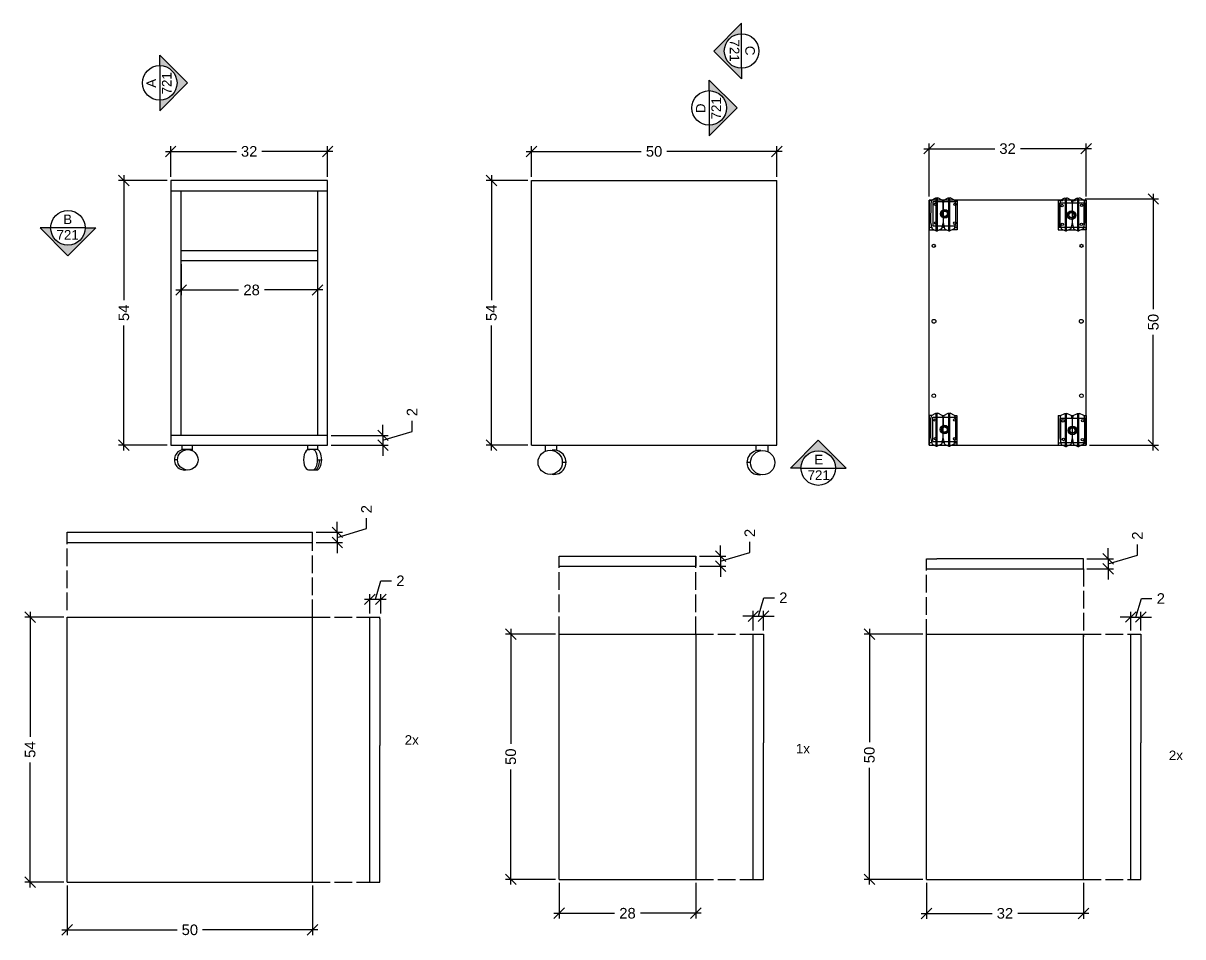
# Model space of a CAD drawing. Header units: millimetres. Extents: x -1084 to -736, y -72 to 829.
# Drawn here: x -972.4 to -736, y -72.3 to 114 of the extents above; entities that cross this region are included whole.
import ezdxf
from ezdxf.enums import TextEntityAlignment as Align

# ---------------------------------------------------------------- set-up
doc = ezdxf.new("R2010")
doc.units = ezdxf.units.MM
doc.linetypes.add('ACAD_ISO02W100', pattern=[15, 12, -3])
for name, color, linetype in [('Chiodi', 1, 'Continuous'), ('LINE', 3, 'ACAD_ISO02W100'), ('Oltedal', 191, 'Continuous'), ('particolari', 6, 'Continuous'), ('quote', 4, 'Continuous')]:
    doc.layers.add(name, color=color, linetype=linetype)
doc.styles.add('ARIAL', font='Arial.ttf')
doc.styles.get("Standard").update_dxf_attribs({"font": 'Arial.ttf'})
doc.dimstyles.new('TICK_36', dxfattribs={"dimtxt": 3.6, "dimasz": 3.6, "dimexe": 1.8, "dimexo": 1.2, "dimgap": 1.8, "dimtad": 0, "dimdec": 0, "dimzin": 0, "dimdsep": 46, "dimtxsty": 'ARIAL', "dimblk": 'OBLIQUE', "dimblk1": 'OBLIQUE', "dimblk2": 'OBLIQUE', "dimcen": 1.8, "dimdle": 1.8, "dimclrd": 256, "dimclre": 4, "dimclrt": 256, "dimadec": 0, "dimazin": 0, "dimtfac": 1, "dimtdec": 0, "dimtmove": 1, "dimatfit": 3, "dimldrblk": 'OBLIQUE', "dimfxl": 1, "dimtfillclr": 256, "dimtolj": 1, "dimtzin": 0, "dimarcsym": 1})

# ---------------------------------------------------------------- blocks, each defined once
blk = doc.blocks.new('_Oblique')
at = {"color": 0, "linetype": 'ByBlock', "lineweight": -2}
blk.add_line((-0.5, -0.5), (0.5, 0.5), dxfattribs=at)
blk = doc.blocks.new('*D158')
at = {"layer": 'Defpoints', "color": 0, "ltscale": 0.2, "transparency": 16777216}
for p in [(-942.37, 81.91), (-951.91, 27.91), (-942.37, 27.91)]:
    blk.add_point(p, dxfattribs=at)
at = {"layer": 'quote', "lineweight": -2, "ltscale": 0.2, "transparency": 16777216}
for p, q in [((-951.91, 82.99), (-951.91, 57.52)), ((-951.91, 26.83), (-951.91, 52.3))]:
    blk.add_line(p, q, dxfattribs=at)
at = {"layer": 'quote', "color": 4, "lineweight": -2, "ltscale": 0.2, "transparency": 16777216}
for p, q in [((-943.09, 81.91), (-952.99, 81.91)), ((-943.09, 27.91), (-952.99, 27.91))]:
    blk.add_line(p, q, dxfattribs=at)
at = {"layer": 'quote', "lineweight": -2, "ltscale": 0.2, "transparency": 16777216, "xscale": 2.16, "yscale": 2.16, "zscale": 2.16}
for p, rotation in [((-951.91, 81.91), 90), ((-951.91, 27.91), 270)]:
    blk.add_blockref('_Oblique', p, dxfattribs=dict(at, rotation=rotation))
at = {"layer": 'quote', "ltscale": 0.2, "transparency": 16777216, "insert": (-951.91, 54.91), "char_height": 2.16, "attachment_point": 5, "rotation": 90, "style": 'ARIAL'}
blk.add_mtext('\\A1;54', dxfattribs=at)
blk = doc.blocks.new('*D159')
at = {"layer": 'Defpoints', "color": 0, "ltscale": 0.2, "transparency": 16777216}
for p in [(-910.37, 87.82), (-942.37, 81.91), (-910.37, 81.91)]:
    blk.add_point(p, dxfattribs=at)
at = {"layer": 'quote', "lineweight": -2, "ltscale": 0.2, "transparency": 16777216}
for p, q in [((-943.45, 87.82), (-928.96, 87.82)), ((-909.29, 87.82), (-923.77, 87.82))]:
    blk.add_line(p, q, dxfattribs=at)
at = {"layer": 'quote', "color": 4, "lineweight": -2, "ltscale": 0.2, "transparency": 16777216}
for p, q in [((-942.37, 82.63), (-942.37, 88.9)), ((-910.37, 82.63), (-910.37, 88.9))]:
    blk.add_line(p, q, dxfattribs=at)
at = {"layer": 'quote', "lineweight": -2, "ltscale": 0.2, "transparency": 16777216, "xscale": 2.16, "yscale": 2.16, "zscale": 2.16, "rotation": 180}
blk.add_blockref('_Oblique', (-942.37, 87.82), dxfattribs=at)
at = {"layer": 'quote', "lineweight": -2, "ltscale": 0.2, "transparency": 16777216, "xscale": 2.16, "yscale": 2.16, "zscale": 2.16}
blk.add_blockref('_Oblique', (-910.37, 87.82), dxfattribs=at)
at = {"layer": 'quote', "ltscale": 0.2, "transparency": 16777216, "insert": (-926.37, 87.82), "char_height": 2.16, "attachment_point": 5, "style": 'ARIAL'}
blk.add_mtext('\\A1;32', dxfattribs=at)
blk = doc.blocks.new('*D160')
at = {"layer": 'Defpoints', "color": 0, "ltscale": 0.2, "transparency": 16777216}
for p in [(-940.25, 65.56), (-912.43, 65.56), (-912.43, 59.57)]:
    blk.add_point(p, dxfattribs=at)
at = {"layer": 'quote', "color": 4, "lineweight": -2, "ltscale": 0.2, "transparency": 16777216}
for p, q in [((-940.25, 64.84), (-940.25, 58.49)), ((-912.43, 64.84), (-912.43, 58.49))]:
    blk.add_line(p, q, dxfattribs=at)
at = {"layer": 'quote', "lineweight": -2, "ltscale": 0.2, "transparency": 16777216}
for p, q in [((-941.33, 59.57), (-928.53, 59.57)), ((-911.35, 59.57), (-923.21, 59.57))]:
    blk.add_line(p, q, dxfattribs=at)
at = {"layer": 'quote', "lineweight": -2, "ltscale": 0.2, "transparency": 16777216, "xscale": 2.16, "yscale": 2.16, "zscale": 2.16, "rotation": 180}
blk.add_blockref('_Oblique', (-940.25, 59.57), dxfattribs=at)
at = {"layer": 'quote', "lineweight": -2, "ltscale": 0.2, "transparency": 16777216, "xscale": 2.16, "yscale": 2.16, "zscale": 2.16}
blk.add_blockref('_Oblique', (-912.43, 59.57), dxfattribs=at)
at = {"layer": 'quote', "ltscale": 0.2, "transparency": 16777216, "insert": (-925.87, 59.57), "char_height": 2.16, "attachment_point": 5, "style": 'ARIAL'}
blk.add_mtext('\\A1;28', dxfattribs=at)
blk = doc.blocks.new('*D161')
at = {"layer": 'Defpoints', "color": 0, "ltscale": 0.2, "transparency": 16777216}
for p in [(-818.82, 87.82), (-868.82, 81.91), (-818.82, 81.91)]:
    blk.add_point(p, dxfattribs=at)
at = {"layer": 'quote', "lineweight": -2, "ltscale": 0.2, "transparency": 16777216}
for p, q in [((-869.9, 87.82), (-846.43, 87.82)), ((-817.74, 87.82), (-841.2, 87.82))]:
    blk.add_line(p, q, dxfattribs=at)
at = {"layer": 'quote', "color": 4, "lineweight": -2, "ltscale": 0.2, "transparency": 16777216}
for p, q in [((-868.82, 82.63), (-868.82, 88.9)), ((-818.82, 82.63), (-818.82, 88.9))]:
    blk.add_line(p, q, dxfattribs=at)
at = {"layer": 'quote', "lineweight": -2, "ltscale": 0.2, "transparency": 16777216, "xscale": 2.16, "yscale": 2.16, "zscale": 2.16, "rotation": 180}
blk.add_blockref('_Oblique', (-868.82, 87.82), dxfattribs=at)
at = {"layer": 'quote', "lineweight": -2, "ltscale": 0.2, "transparency": 16777216, "xscale": 2.16, "yscale": 2.16, "zscale": 2.16}
blk.add_blockref('_Oblique', (-818.82, 87.82), dxfattribs=at)
at = {"layer": 'quote', "ltscale": 0.2, "transparency": 16777216, "insert": (-843.82, 87.82), "char_height": 2.16, "attachment_point": 5, "style": 'ARIAL'}
blk.add_mtext('\\A1;50', dxfattribs=at)
blk = doc.blocks.new('*D162')
at = {"layer": 'Defpoints', "color": 0, "ltscale": 0.2, "transparency": 16777216}
for p in [(-868.82, 81.91), (-876.97, 27.91), (-868.82, 27.91)]:
    blk.add_point(p, dxfattribs=at)
at = {"layer": 'quote', "lineweight": -2, "ltscale": 0.2, "transparency": 16777216}
for p, q in [((-876.97, 82.99), (-876.97, 57.52)), ((-876.97, 26.83), (-876.97, 52.3))]:
    blk.add_line(p, q, dxfattribs=at)
at = {"layer": 'quote', "color": 4, "lineweight": -2, "ltscale": 0.2, "transparency": 16777216}
for p, q in [((-869.54, 81.91), (-878.05, 81.91)), ((-869.54, 27.91), (-878.05, 27.91))]:
    blk.add_line(p, q, dxfattribs=at)
at = {"layer": 'quote', "lineweight": -2, "ltscale": 0.2, "transparency": 16777216, "xscale": 2.16, "yscale": 2.16, "zscale": 2.16}
for p, rotation in [((-876.97, 81.91), 90), ((-876.97, 27.91), 270)]:
    blk.add_blockref('_Oblique', p, dxfattribs=dict(at, rotation=rotation))
at = {"layer": 'quote', "ltscale": 0.2, "transparency": 16777216, "insert": (-876.97, 54.91), "char_height": 2.16, "attachment_point": 5, "rotation": 90, "style": 'ARIAL'}
blk.add_mtext('\\A1;54', dxfattribs=at)
blk = doc.blocks.new('*D163')
at = {"layer": 'Defpoints', "color": 0, "ltscale": 0.2, "transparency": 16777216}
for p in [(-910.37, 29.93), (-910.37, 27.91), (-899.09, 27.91)]:
    blk.add_point(p, dxfattribs=at)
at = {"layer": 'quote', "lineweight": -2, "ltscale": 0.2, "transparency": 16777216}
for p, q in [((-899.09, 29.93), (-899.09, 32.09)), ((-893.15, 30.7), (-893.15, 32.86)), ((-899.09, 28.92), (-893.15, 30.7)), ((-899.09, 29.93), (-899.09, 27.91)), ((-899.09, 29.93), (-899.09, 27.91)), ((-899.09, 27.91), (-899.09, 25.75))]:
    blk.add_line(p, q, dxfattribs=at)
at = {"layer": 'quote', "color": 4, "lineweight": -2, "ltscale": 0.2, "transparency": 16777216}
for p, q in [((-909.65, 29.93), (-898.01, 29.93)), ((-909.65, 27.91), (-898.01, 27.91))]:
    blk.add_line(p, q, dxfattribs=at)
at = {"layer": 'quote', "lineweight": -2, "ltscale": 0.2, "transparency": 16777216, "xscale": 2.16, "yscale": 2.16, "zscale": 2.16}
for p, rotation in [((-899.09, 29.93), 270), ((-899.09, 27.91), 90)]:
    blk.add_blockref('_Oblique', p, dxfattribs=dict(at, rotation=rotation))
at = {"layer": 'quote', "ltscale": 0.2, "transparency": 16777216, "insert": (-893.15, 34.67), "char_height": 2.16, "attachment_point": 5, "rotation": 90, "style": 'ARIAL'}
blk.add_mtext('\\A1;2', dxfattribs=at)
blk = doc.blocks.new('*D164')
at = {"layer": 'Defpoints', "color": 0, "ltscale": 0.2, "transparency": 16777216}
for p in [(-835.31, 5.31), (-835.31, 3.25), (-830.25, 3.25)]:
    blk.add_point(p, dxfattribs=at)
at = {"layer": 'quote', "lineweight": -2, "ltscale": 0.2, "transparency": 16777216}
for p, q in [((-830.25, 5.31), (-830.25, 7.47)), ((-824.31, 6.06), (-824.31, 8.22)), ((-830.25, 4.28), (-824.31, 6.06)), ((-830.25, 5.31), (-830.25, 3.25)), ((-830.25, 5.31), (-830.25, 3.25)), ((-830.25, 3.25), (-830.25, 1.09))]:
    blk.add_line(p, q, dxfattribs=at)
at = {"layer": 'quote', "color": 4, "lineweight": -2, "ltscale": 0.2, "transparency": 16777216}
for p, q in [((-834.59, 5.31), (-829.17, 5.31)), ((-834.59, 3.25), (-829.17, 3.25))]:
    blk.add_line(p, q, dxfattribs=at)
at = {"layer": 'quote', "lineweight": -2, "ltscale": 0.2, "transparency": 16777216, "xscale": 2.16, "yscale": 2.16, "zscale": 2.16}
for p, rotation in [((-830.25, 5.31), 270), ((-830.25, 3.25), 90)]:
    blk.add_blockref('_Oblique', p, dxfattribs=dict(at, rotation=rotation))
at = {"layer": 'quote', "ltscale": 0.2, "transparency": 16777216, "insert": (-824.31, 10.03), "char_height": 2.16, "attachment_point": 5, "rotation": 90, "style": 'ARIAL'}
blk.add_mtext('\\A1;2', dxfattribs=at)
blk = doc.blocks.new('*D165')
at = {"layer": 'Defpoints', "color": 0, "ltscale": 0.2, "transparency": 16777216}
for p in [(-756.29, 4.76), (-756.29, 2.73), (-751.23, 2.73)]:
    blk.add_point(p, dxfattribs=at)
at = {"layer": 'quote', "lineweight": -2, "ltscale": 0.2, "transparency": 16777216}
for p, q in [((-745.29, 5.53), (-745.29, 7.69)), ((-751.23, 4.76), (-751.23, 6.92)), ((-751.23, 3.75), (-745.29, 5.53)), ((-751.23, 4.76), (-751.23, 2.73)), ((-751.23, 4.76), (-751.23, 2.73)), ((-751.23, 2.73), (-751.23, 0.57))]:
    blk.add_line(p, q, dxfattribs=at)
at = {"layer": 'quote', "color": 4, "lineweight": -2, "ltscale": 0.2, "transparency": 16777216}
for p, q in [((-755.57, 4.76), (-750.15, 4.76)), ((-755.57, 2.73), (-750.15, 2.73))]:
    blk.add_line(p, q, dxfattribs=at)
at = {"layer": 'quote', "lineweight": -2, "ltscale": 0.2, "transparency": 16777216, "xscale": 2.16, "yscale": 2.16, "zscale": 2.16}
for p, rotation in [((-751.23, 4.76), 270), ((-751.23, 2.73), 90)]:
    blk.add_blockref('_Oblique', p, dxfattribs=dict(at, rotation=rotation))
at = {"layer": 'quote', "ltscale": 0.2, "transparency": 16777216, "insert": (-745.29, 9.49), "char_height": 2.16, "attachment_point": 5, "rotation": 90, "style": 'ARIAL'}
blk.add_mtext('\\A1;2', dxfattribs=at)
blk = doc.blocks.new('*D150')
at = {"layer": 'Defpoints', "color": 0, "ltscale": 0.2, "transparency": 16777216}
for p in [(-873.04, -10.59), (-863.17, -10.59), (-863.17, -60.59)]:
    blk.add_point(p, dxfattribs=at)
at = {"layer": 'quote', "color": 4, "lineweight": -2, "ltscale": 0.2, "transparency": 16777216}
for p, q in [((-863.89, -10.59), (-874.12, -10.59)), ((-863.89, -60.59), (-874.12, -60.59))]:
    blk.add_line(p, q, dxfattribs=at)
at = {"layer": 'quote', "lineweight": -2, "ltscale": 0.2, "transparency": 16777216}
for p, q in [((-873.04, -9.51), (-873.04, -32.98)), ((-873.04, -61.67), (-873.04, -38.2))]:
    blk.add_line(p, q, dxfattribs=at)
at = {"layer": 'quote', "lineweight": -2, "ltscale": 0.2, "transparency": 16777216, "xscale": 2.16, "yscale": 2.16, "zscale": 2.16}
for p, rotation in [((-873.04, -10.59), 90), ((-873.04, -60.59), 270)]:
    blk.add_blockref('_Oblique', p, dxfattribs=dict(at, rotation=rotation))
at = {"layer": 'quote', "ltscale": 0.2, "transparency": 16777216, "insert": (-873.04, -35.59), "char_height": 2.16, "attachment_point": 5, "rotation": 90, "style": 'ARIAL'}
blk.add_mtext('\\A1;50', dxfattribs=at)
blk = doc.blocks.new('*D151')
at = {"layer": 'Defpoints', "color": 0, "ltscale": 0.2, "transparency": 16777216}
for p in [(-863.17, -60.59), (-835.31, -60.59), (-863.17, -67.51)]:
    blk.add_point(p, dxfattribs=at)
at = {"layer": 'quote', "color": 4, "lineweight": -2, "ltscale": 0.2, "transparency": 16777216}
for p, q in [((-863.17, -61.31), (-863.17, -68.59)), ((-835.31, -61.31), (-835.31, -68.59))]:
    blk.add_line(p, q, dxfattribs=at)
at = {"layer": 'quote', "lineweight": -2, "ltscale": 0.2, "transparency": 16777216}
for p, q in [((-864.25, -67.51), (-851.89, -67.51)), ((-834.23, -67.51), (-846.58, -67.51))]:
    blk.add_line(p, q, dxfattribs=at)
at = {"layer": 'quote', "lineweight": -2, "ltscale": 0.2, "transparency": 16777216, "xscale": 2.16, "yscale": 2.16, "zscale": 2.16, "rotation": 180}
blk.add_blockref('_Oblique', (-863.17, -67.51), dxfattribs=at)
at = {"layer": 'quote', "lineweight": -2, "ltscale": 0.2, "transparency": 16777216, "xscale": 2.16, "yscale": 2.16, "zscale": 2.16}
blk.add_blockref('_Oblique', (-835.31, -67.51), dxfattribs=at)
at = {"layer": 'quote', "ltscale": 0.2, "transparency": 16777216, "insert": (-849.24, -67.51), "char_height": 2.16, "attachment_point": 5, "style": 'ARIAL'}
blk.add_mtext('\\A1;28', dxfattribs=at)
blk = doc.blocks.new('*D152')
at = {"layer": 'Defpoints', "color": 0, "ltscale": 0.2, "transparency": 16777216}
for p in [(-788.29, -60.59), (-756.29, -60.59), (-788.29, -67.53)]:
    blk.add_point(p, dxfattribs=at)
at = {"layer": 'quote', "color": 4, "lineweight": -2, "ltscale": 0.2, "transparency": 16777216}
for p, q in [((-788.29, -61.31), (-788.29, -68.61)), ((-756.29, -61.31), (-756.29, -68.61))]:
    blk.add_line(p, q, dxfattribs=at)
at = {"layer": 'quote', "lineweight": -2, "ltscale": 0.2, "transparency": 16777216}
for p, q in [((-789.37, -67.53), (-774.89, -67.53)), ((-755.21, -67.53), (-769.69, -67.53))]:
    blk.add_line(p, q, dxfattribs=at)
at = {"layer": 'quote', "lineweight": -2, "ltscale": 0.2, "transparency": 16777216, "xscale": 2.16, "yscale": 2.16, "zscale": 2.16, "rotation": 180}
blk.add_blockref('_Oblique', (-788.29, -67.53), dxfattribs=at)
at = {"layer": 'quote', "lineweight": -2, "ltscale": 0.2, "transparency": 16777216, "xscale": 2.16, "yscale": 2.16, "zscale": 2.16}
blk.add_blockref('_Oblique', (-756.29, -67.53), dxfattribs=at)
at = {"layer": 'quote', "ltscale": 0.2, "transparency": 16777216, "insert": (-772.29, -67.53), "char_height": 2.16, "attachment_point": 5, "style": 'ARIAL'}
blk.add_mtext('\\A1;32', dxfattribs=at)
blk = doc.blocks.new('*D156')
at = {"layer": 'Defpoints', "color": 0, "ltscale": 0.2, "transparency": 16777216}
for p in [(-899.5, -3.5), (-901.77, -7.14), (-899.5, -7.14)]:
    blk.add_point(p, dxfattribs=at)
at = {"layer": 'quote', "lineweight": -2, "ltscale": 0.2, "transparency": 16777216}
for p, q in [((-900.64, -3.5), (-899.5, 0.28)), ((-899.5, 0.28), (-897.34, 0.28)), ((-902.85, -3.5), (-898.42, -3.5))]:
    blk.add_line(p, q, dxfattribs=at)
at = {"layer": 'quote', "color": 4, "lineweight": -2, "ltscale": 0.2, "transparency": 16777216}
for p, q in [((-901.77, -6.42), (-901.77, -2.42)), ((-899.5, -6.42), (-899.5, -2.42))]:
    blk.add_line(p, q, dxfattribs=at)
at = {"layer": 'quote', "lineweight": -2, "ltscale": 0.2, "transparency": 16777216, "xscale": 2.16, "yscale": 2.16, "zscale": 2.16, "rotation": 180}
blk.add_blockref('_Oblique', (-901.77, -3.5), dxfattribs=at)
at = {"layer": 'quote', "lineweight": -2, "ltscale": 0.2, "transparency": 16777216, "xscale": 2.16, "yscale": 2.16, "zscale": 2.16}
blk.add_blockref('_Oblique', (-899.5, -3.5), dxfattribs=at)
at = {"layer": 'quote', "ltscale": 0.2, "transparency": 16777216, "insert": (-895.54, 0.28), "char_height": 2.16, "attachment_point": 5, "style": 'ARIAL'}
blk.add_mtext('\\A1;2', dxfattribs=at)
blk = doc.blocks.new('*D157')
at = {"layer": 'Defpoints', "color": 0, "ltscale": 0.2, "transparency": 16777216}
for p in [(-971.02, -7.14), (-963.46, -7.14), (-963.46, -61.14)]:
    blk.add_point(p, dxfattribs=at)
at = {"layer": 'quote', "lineweight": -2, "ltscale": 0.2, "transparency": 16777216}
for p, q in [((-971.02, -6.06), (-971.02, -31.53)), ((-971.02, -62.22), (-971.02, -36.76))]:
    blk.add_line(p, q, dxfattribs=at)
at = {"layer": 'quote', "color": 4, "lineweight": -2, "ltscale": 0.2, "transparency": 16777216}
for p, q in [((-964.18, -7.14), (-972.1, -7.14)), ((-964.18, -61.14), (-972.1, -61.14))]:
    blk.add_line(p, q, dxfattribs=at)
at = {"layer": 'quote', "lineweight": -2, "ltscale": 0.2, "transparency": 16777216, "xscale": 2.16, "yscale": 2.16, "zscale": 2.16}
for p, rotation in [((-971.02, -7.14), 90), ((-971.02, -61.14), 270)]:
    blk.add_blockref('_Oblique', p, dxfattribs=dict(at, rotation=rotation))
at = {"layer": 'quote', "ltscale": 0.2, "transparency": 16777216, "insert": (-971.02, -34.14), "char_height": 2.16, "attachment_point": 5, "rotation": 90, "style": 'ARIAL'}
blk.add_mtext('\\A1;54', dxfattribs=at)
blk = doc.blocks.new('*D153')
at = {"layer": 'Defpoints', "color": 0, "ltscale": 0.2, "transparency": 16777216}
for p in [(-963.46, -61.14), (-913.46, -61.14), (-913.46, -70.89)]:
    blk.add_point(p, dxfattribs=at)
at = {"layer": 'quote', "color": 4, "lineweight": -2, "ltscale": 0.2, "transparency": 16777216}
for p, q in [((-963.46, -61.86), (-963.46, -71.97)), ((-913.46, -61.86), (-913.46, -71.97))]:
    blk.add_line(p, q, dxfattribs=at)
at = {"layer": 'quote', "lineweight": -2, "ltscale": 0.2, "transparency": 16777216}
for p, q in [((-964.54, -70.89), (-941.07, -70.89)), ((-912.38, -70.89), (-935.85, -70.89))]:
    blk.add_line(p, q, dxfattribs=at)
at = {"layer": 'quote', "lineweight": -2, "ltscale": 0.2, "transparency": 16777216, "xscale": 2.16, "yscale": 2.16, "zscale": 2.16, "rotation": 180}
blk.add_blockref('_Oblique', (-963.46, -70.89), dxfattribs=at)
at = {"layer": 'quote', "lineweight": -2, "ltscale": 0.2, "transparency": 16777216, "xscale": 2.16, "yscale": 2.16, "zscale": 2.16}
blk.add_blockref('_Oblique', (-913.46, -70.89), dxfattribs=at)
at = {"layer": 'quote', "ltscale": 0.2, "transparency": 16777216, "insert": (-938.46, -70.89), "char_height": 2.16, "attachment_point": 5, "style": 'ARIAL'}
blk.add_mtext('\\A1;50', dxfattribs=at)
blk = doc.blocks.new('*D147')
at = {"layer": 'Defpoints', "color": 0, "ltscale": 0.2, "transparency": 16777216}
for p in [(-799.92, -10.59), (-788.29, -10.59), (-788.29, -60.59)]:
    blk.add_point(p, dxfattribs=at)
at = {"layer": 'quote', "color": 4, "lineweight": -2, "ltscale": 0.2, "transparency": 16777216}
for p, q in [((-789.01, -10.59), (-801, -10.59)), ((-789.01, -60.59), (-801, -60.59))]:
    blk.add_line(p, q, dxfattribs=at)
at = {"layer": 'quote', "lineweight": -2, "ltscale": 0.2, "transparency": 16777216}
for p, q in [((-799.92, -9.51), (-799.92, -32.63)), ((-799.92, -61.67), (-799.92, -37.85))]:
    blk.add_line(p, q, dxfattribs=at)
at = {"layer": 'quote', "lineweight": -2, "ltscale": 0.2, "transparency": 16777216, "xscale": 2.16, "yscale": 2.16, "zscale": 2.16}
for p, rotation in [((-799.92, -10.59), 90), ((-799.92, -60.59), 270)]:
    blk.add_blockref('_Oblique', p, dxfattribs=dict(at, rotation=rotation))
at = {"layer": 'quote', "ltscale": 0.2, "transparency": 16777216, "insert": (-799.92, -35.24), "char_height": 2.16, "attachment_point": 5, "rotation": 90, "style": 'ARIAL'}
blk.add_mtext('\\A1;50', dxfattribs=at)
blk = doc.blocks.new('*D154')
at = {"layer": 'Defpoints', "color": 0, "ltscale": 0.2, "transparency": 16777216}
for p in [(-756.67, 78.12), (-742.04, 78.12), (-755.75, 27.91)]:
    blk.add_point(p, dxfattribs=at)
at = {"layer": 'quote', "color": 4, "lineweight": -2, "ltscale": 0.2, "transparency": 16777216}
for p, q in [((-755.95, 78.12), (-740.96, 78.12)), ((-755.03, 27.91), (-740.96, 27.91))]:
    blk.add_line(p, q, dxfattribs=at)
at = {"layer": 'quote', "lineweight": -2, "ltscale": 0.2, "transparency": 16777216}
for p, q in [((-742.04, 79.2), (-742.04, 55.63)), ((-742.04, 26.83), (-742.04, 50.4))]:
    blk.add_line(p, q, dxfattribs=at)
at = {"layer": 'quote', "lineweight": -2, "ltscale": 0.2, "transparency": 16777216, "xscale": 2.16, "yscale": 2.16, "zscale": 2.16}
for p, rotation in [((-742.04, 78.12), 90), ((-742.04, 27.91), 270)]:
    blk.add_blockref('_Oblique', p, dxfattribs=dict(at, rotation=rotation))
at = {"layer": 'quote', "ltscale": 0.2, "transparency": 16777216, "insert": (-742.04, 53.02), "char_height": 2.16, "attachment_point": 5, "rotation": 90, "style": 'ARIAL'}
blk.add_mtext('\\A1;50', dxfattribs=at)
blk = doc.blocks.new('*D155')
at = {"layer": 'Defpoints', "color": 0, "ltscale": 0.2, "transparency": 16777216}
for p in [(-755.75, 88.38), (-787.75, 77.91), (-755.75, 77.91)]:
    blk.add_point(p, dxfattribs=at)
at = {"layer": 'quote', "lineweight": -2, "ltscale": 0.2, "transparency": 16777216}
for p, q in [((-788.83, 88.38), (-774.34, 88.38)), ((-754.67, 88.38), (-769.15, 88.38))]:
    blk.add_line(p, q, dxfattribs=at)
at = {"layer": 'quote', "color": 4, "lineweight": -2, "ltscale": 0.2, "transparency": 16777216}
for p, q in [((-787.75, 78.63), (-787.75, 89.46)), ((-755.75, 78.63), (-755.75, 89.46))]:
    blk.add_line(p, q, dxfattribs=at)
at = {"layer": 'quote', "lineweight": -2, "ltscale": 0.2, "transparency": 16777216, "xscale": 2.16, "yscale": 2.16, "zscale": 2.16, "rotation": 180}
blk.add_blockref('_Oblique', (-787.75, 88.38), dxfattribs=at)
at = {"layer": 'quote', "lineweight": -2, "ltscale": 0.2, "transparency": 16777216, "xscale": 2.16, "yscale": 2.16, "zscale": 2.16}
blk.add_blockref('_Oblique', (-755.75, 88.38), dxfattribs=at)
at = {"layer": 'quote', "ltscale": 0.2, "transparency": 16777216, "insert": (-771.75, 88.38), "char_height": 2.16, "attachment_point": 5, "style": 'ARIAL'}
blk.add_mtext('\\A1;32', dxfattribs=at)
blk = doc.blocks.new('*D148')
at = {"layer": 'Defpoints', "color": 0, "ltscale": 0.2, "transparency": 16777216}
for p in [(-821.53, -6.95), (-823.59, -10.59), (-821.53, -10.59)]:
    blk.add_point(p, dxfattribs=at)
at = {"layer": 'quote', "lineweight": -2, "ltscale": 0.2, "transparency": 16777216}
for p, q in [((-822.56, -6.95), (-821.43, -3.17)), ((-821.43, -3.17), (-819.27, -3.17)), ((-823.59, -6.95), (-825.75, -6.95)), ((-823.59, -6.95), (-821.53, -6.95)), ((-823.59, -6.95), (-821.53, -6.95)), ((-821.53, -6.95), (-819.37, -6.95))]:
    blk.add_line(p, q, dxfattribs=at)
at = {"layer": 'quote', "color": 4, "lineweight": -2, "ltscale": 0.2, "transparency": 16777216}
for p, q in [((-823.59, -9.87), (-823.59, -5.87)), ((-821.53, -9.87), (-821.53, -5.87))]:
    blk.add_line(p, q, dxfattribs=at)
at = {"layer": 'quote', "lineweight": -2, "ltscale": 0.2, "transparency": 16777216, "xscale": 2.16, "yscale": 2.16, "zscale": 2.16}
blk.add_blockref('_Oblique', (-823.59, -6.95), dxfattribs=at)
at = {"layer": 'quote', "lineweight": -2, "ltscale": 0.2, "transparency": 16777216, "xscale": 2.16, "yscale": 2.16, "zscale": 2.16, "rotation": 180}
blk.add_blockref('_Oblique', (-821.53, -6.95), dxfattribs=at)
at = {"layer": 'quote', "ltscale": 0.2, "transparency": 16777216, "insert": (-817.47, -3.17), "char_height": 2.16, "attachment_point": 5, "style": 'ARIAL'}
blk.add_mtext('\\A1;2', dxfattribs=at)
blk = doc.blocks.new('*D149')
at = {"layer": 'Defpoints', "color": 0, "ltscale": 0.2, "transparency": 16777216}
for p in [(-744.57, -7.11), (-746.63, -10.59), (-744.57, -10.59)]:
    blk.add_point(p, dxfattribs=at)
at = {"layer": 'quote', "lineweight": -2, "ltscale": 0.2, "transparency": 16777216}
for p, q in [((-745.6, -7.11), (-744.47, -3.33)), ((-744.47, -3.33), (-742.31, -3.33)), ((-746.63, -7.11), (-748.79, -7.11)), ((-746.63, -7.11), (-744.57, -7.11)), ((-746.63, -7.11), (-744.57, -7.11)), ((-744.57, -7.11), (-742.41, -7.11))]:
    blk.add_line(p, q, dxfattribs=at)
at = {"layer": 'quote', "color": 4, "lineweight": -2, "ltscale": 0.2, "transparency": 16777216}
for p, q in [((-746.63, -9.87), (-746.63, -6.03)), ((-744.57, -9.87), (-744.57, -6.03))]:
    blk.add_line(p, q, dxfattribs=at)
at = {"layer": 'quote', "lineweight": -2, "ltscale": 0.2, "transparency": 16777216, "xscale": 2.16, "yscale": 2.16, "zscale": 2.16}
blk.add_blockref('_Oblique', (-746.63, -7.11), dxfattribs=at)
at = {"layer": 'quote', "lineweight": -2, "ltscale": 0.2, "transparency": 16777216, "xscale": 2.16, "yscale": 2.16, "zscale": 2.16, "rotation": 180}
blk.add_blockref('_Oblique', (-744.57, -7.11), dxfattribs=at)
at = {"layer": 'quote', "ltscale": 0.2, "transparency": 16777216, "insert": (-740.51, -3.33), "char_height": 2.16, "attachment_point": 5, "style": 'ARIAL'}
blk.add_mtext('\\A1;2', dxfattribs=at)
blk = doc.blocks.new('*D146')
at = {"layer": 'Defpoints', "color": 0, "ltscale": 0.2, "transparency": 16777216}
for p in [(-913.46, 10.16), (-913.46, 8.1), (-908.4, 8.1)]:
    blk.add_point(p, dxfattribs=at)
at = {"layer": 'quote', "lineweight": -2, "ltscale": 0.2, "transparency": 16777216}
for p, q in [((-908.4, 10.16), (-908.4, 12.32)), ((-902.46, 10.91), (-902.46, 13.07)), ((-908.4, 9.13), (-902.46, 10.91)), ((-908.4, 10.16), (-908.4, 8.1)), ((-908.4, 10.16), (-908.4, 8.1)), ((-908.4, 8.1), (-908.4, 5.94))]:
    blk.add_line(p, q, dxfattribs=at)
at = {"layer": 'quote', "color": 4, "lineweight": -2, "ltscale": 0.2, "transparency": 16777216}
for p, q in [((-912.74, 10.16), (-907.32, 10.16)), ((-912.74, 8.1), (-907.32, 8.1))]:
    blk.add_line(p, q, dxfattribs=at)
at = {"layer": 'quote', "lineweight": -2, "ltscale": 0.2, "transparency": 16777216, "xscale": 2.16, "yscale": 2.16, "zscale": 2.16}
for p, rotation in [((-908.4, 10.16), 270), ((-908.4, 8.1), 90)]:
    blk.add_blockref('_Oblique', p, dxfattribs=dict(at, rotation=rotation))
at = {"layer": 'quote', "ltscale": 0.2, "transparency": 16777216, "insert": (-902.46, 14.88), "char_height": 2.16, "attachment_point": 5, "rotation": 90, "style": 'ARIAL'}
blk.add_mtext('\\A1;2', dxfattribs=at)

msp = doc.modelspace()

# ---------------------------------------------------------------- hatches: boundary and pattern name
at = {"layer": 'particolari'}
h = msp.add_hatch(color=256, dxfattribs=at)
h.dxf.hatch_style = 1
h.paths.add_polyline_path([(-825.97, 102.62), (-825.97, 104.76, -1), (-825.97, 111.82), (-825.97, 113.96), (-831.67, 108.29)])
h = msp.add_hatch(color=256, dxfattribs=at)
h.dxf.hatch_style = 1
h.paths.add_polyline_path([(-944.61, 107.45), (-944.61, 105.31, -1), (-944.61, 98.25), (-944.61, 96.11), (-938.91, 101.78)])
h = msp.add_hatch(color=256, dxfattribs=at)
h.dxf.hatch_style = 1
h.paths.add_polyline_path([(-832.6, 102.35), (-832.6, 100.21, -1), (-832.6, 93.15), (-832.6, 91.01), (-826.9, 96.68)])
h = msp.add_hatch(color=256, dxfattribs=at)
h.dxf.hatch_style = 1
h.paths.add_polyline_path([(-957.64, 72.25), (-959.78, 72.25, -1), (-966.84, 72.25), (-968.98, 72.25), (-963.31, 66.55)])
h = msp.add_hatch(color=256, dxfattribs=at)
h.dxf.hatch_style = 1
h.paths.add_polyline_path([(-816.01, 23.27), (-813.87, 23.27, -1), (-806.81, 23.27), (-804.67, 23.27), (-810.34, 28.97)])

# ---------------------------------------------------------------- linework, layer by layer
msp.add_line((-863.17, 3.25), (-863.17, 5.31))
at = {"layer": 'Chiodi'}
for p, q in [((-787.27, 77.9), (-786.38, 78.33)), ((-786.38, 78.33), (-785.98, 78.33)), ((-786.28, 71.63), (-786.28, 78.33)), ((-786.07, 71.63), (-786.07, 78.33)), ((-785.09, 77.9), (-785.98, 78.33)), ((-784.72, 77.91), (-783.84, 78.33)), ((-783.84, 78.33), (-783.43, 78.33)), ((-783.74, 71.63), (-783.74, 78.33)), ((-783.53, 71.63), (-783.53, 78.33)), ((-782.55, 77.91), (-783.43, 78.33)), ((-760.95, 77.91), (-760.06, 78.33)), ((-759.96, 71.63), (-759.96, 78.33)), ((-759.75, 71.63), (-759.75, 78.33)), ((-758.77, 77.91), (-759.66, 78.33)), ((-758.4, 77.91), (-757.52, 78.34)), ((-757.43, 71.63), (-757.43, 78.34)), ((-757.21, 71.63), (-757.21, 78.34)), ((-756.23, 77.91), (-757.12, 78.34)), ((-787.75, 77.91), (-787.75, 71.86)), ((-787.75, 77.91), (-787.25, 77.91)), ((-787.43, 77.18), (-787.44, 73.36)), ((-787.26, 77.91), (-787.43, 77.18)), ((-786.93, 72.64), (-786.93, 77.6)), ((-786.93, 77.6), (-781.98, 77.6)), ((-785.11, 77.91), (-784.72, 77.91)), ((-785.09, 77.91), (-784.92, 77.18)), ((-784.92, 77.18), (-784.91, 73.36)), ((-784.89, 77.18), (-784.91, 73.36)), ((-784.72, 77.91), (-784.89, 77.18)), ((-782.55, 77.91), (-782.38, 77.18)), ((-782.55, 77.91), (-782.06, 77.91)), ((-782.38, 77.18), (-782.37, 73.36)), ((-782.06, 77.91), (-782.06, 71.86)), ((-781.97, 72.65), (-781.98, 77.6)), ((-761.43, 77.91), (-761.43, 71.86)), ((-761.43, 77.91), (-760.93, 77.91)), ((-761.12, 72.39), (-761.12, 77.34)), ((-761.12, 77.34), (-756.17, 77.34)), ((-761.11, 77.18), (-761.12, 73.36)), ((-760.94, 77.91), (-761.11, 77.18)), ((-760.87, 77.82), (-760.47, 77.82)), ((-758.79, 77.91), (-758.4, 77.91)), ((-758.77, 77.91), (-758.6, 77.18)), ((-758.6, 77.18), (-758.59, 73.36)), ((-758.57, 77.18), (-758.59, 73.36)), ((-758.4, 77.91), (-758.57, 77.18)), ((-758.32, 77.82), (-757.92, 77.82)), ((-756.23, 77.91), (-756.07, 77.18)), ((-756.23, 77.91), (-755.75, 77.91)), ((-756.16, 72.39), (-756.17, 77.34)), ((-756.07, 77.18), (-756.05, 73.36)), ((-755.75, 77.91), (-755.75, 71.86)), ((-787.44, 73.36), (-787.14, 72.05)), ((-784.91, 73.36), (-785.2, 72.05)), ((-784.91, 73.36), (-784.61, 72.05)), ((-782.37, 73.36), (-782.67, 72.05)), ((-761.12, 73.36), (-760.83, 72.05)), ((-758.59, 73.36), (-758.89, 72.05)), ((-758.59, 73.36), (-758.29, 72.05)), ((-756.05, 73.36), (-756.35, 72.05)), ((-787.2, 72.31), (-787.75, 72.31)), ((-787.75, 71.86), (-786.74, 71.85)), ((-787.14, 72.05), (-786.28, 71.63)), ((-786.93, 72.64), (-781.98, 72.65)), ((-786.28, 71.63), (-786.07, 71.63)), ((-785.2, 72.05), (-786.07, 71.63)), ((-785.61, 71.85), (-784.18, 71.84)), ((-784.67, 72.31), (-785.14, 72.31)), ((-784.61, 72.05), (-783.74, 71.63)), ((-783.74, 71.63), (-783.53, 71.63)), ((-782.67, 72.05), (-783.53, 71.63)), ((-782.06, 71.86), (-783.06, 71.86)), ((-782.61, 72.31), (-782.06, 72.31)), ((-760.89, 72.31), (-761.43, 72.31)), ((-761.43, 71.86), (-760.42, 71.86)), ((-761.12, 72.39), (-756.17, 72.39)), ((-760.83, 72.05), (-759.96, 71.63)), ((-759.96, 71.63), (-759.75, 71.63)), ((-758.89, 72.05), (-759.75, 71.63)), ((-759.3, 71.85), (-757.87, 71.85)), ((-758.35, 72.31), (-758.83, 72.31)), ((-758.29, 72.05), (-757.43, 71.63)), ((-757.43, 71.63), (-757.21, 71.63)), ((-756.35, 72.05), (-757.21, 71.63)), ((-755.75, 71.86), (-756.74, 71.86)), ((-756.29, 72.31), (-755.75, 72.31)), ((-787.76, 34.02), (-787.27, 34.02)), ((-787.76, 34.01), (-787.76, 27.96)), ((-787.44, 33.28), (-787.46, 29.46)), ((-787.27, 34.01), (-787.44, 33.28)), ((-787.28, 34.01), (-786.4, 34.44)), ((-786.98, 33.62), (-782.02, 33.63)), ((-786.97, 28.67), (-786.98, 33.62)), ((-786.4, 34.44), (-785.99, 34.44)), ((-786.3, 27.74), (-786.3, 34.44)), ((-786.08, 27.74), (-786.08, 34.44)), ((-785.11, 34.01), (-785.99, 34.44)), ((-785.12, 34.02), (-784.74, 34.01)), ((-785.11, 34.01), (-784.94, 33.28)), ((-784.94, 33.28), (-784.92, 29.46)), ((-784.91, 33.28), (-784.92, 29.46)), ((-784.74, 34.01), (-784.91, 33.28)), ((-784.74, 34.01), (-783.85, 34.44)), ((-783.85, 34.44), (-783.45, 34.44)), ((-783.76, 27.74), (-783.76, 34.44)), ((-783.55, 27.74), (-783.55, 34.44)), ((-782.56, 34.01), (-783.45, 34.44)), ((-782.57, 34.01), (-782.4, 33.28)), ((-782.56, 34.01), (-782.08, 34.01)), ((-782.4, 33.28), (-782.39, 29.46)), ((-782.08, 34.01), (-782.08, 27.96)), ((-782.02, 28.67), (-782.02, 33.63)), ((-761.43, 33.96), (-761.43, 27.91)), ((-761.43, 33.96), (-760.93, 33.96)), ((-761.11, 33.23), (-761.12, 29.41)), ((-760.94, 33.96), (-761.11, 33.23)), ((-760.95, 33.96), (-760.06, 34.38)), ((-760.91, 28.49), (-760.91, 33.45)), ((-760.91, 33.45), (-755.96, 33.45)), ((-760.06, 34.38), (-759.66, 34.38)), ((-759.96, 27.68), (-759.96, 34.38)), ((-759.75, 27.68), (-759.75, 34.38)), ((-758.77, 33.96), (-759.66, 34.38)), ((-758.79, 33.96), (-758.4, 33.96)), ((-758.77, 33.96), (-758.6, 33.23)), ((-758.6, 33.23), (-758.59, 29.41)), ((-758.57, 33.23), (-758.59, 29.41)), ((-758.4, 33.96), (-758.57, 33.23)), ((-758.4, 33.96), (-757.52, 34.39)), ((-757.52, 34.39), (-757.12, 34.39)), ((-757.43, 27.68), (-757.43, 34.39)), ((-757.21, 27.68), (-757.21, 34.39)), ((-756.23, 33.96), (-757.12, 34.39)), ((-756.23, 33.96), (-756.07, 33.23)), ((-756.23, 33.96), (-755.75, 33.96)), ((-756.07, 33.23), (-756.05, 29.41)), ((-755.95, 28.5), (-755.96, 33.45)), ((-755.75, 33.96), (-755.75, 27.91)), ((-787.22, 28.42), (-787.76, 28.42)), ((-787.46, 29.46), (-787.16, 28.15)), ((-786.97, 28.67), (-782.02, 28.67)), ((-784.92, 29.46), (-785.22, 28.15)), ((-784.68, 28.42), (-785.16, 28.42)), ((-784.92, 29.46), (-784.62, 28.15)), ((-782.39, 29.46), (-782.68, 28.15)), ((-782.62, 28.42), (-782.08, 28.42)), ((-761.12, 29.41), (-760.83, 28.1)), ((-760.91, 28.49), (-755.96, 28.5)), ((-758.59, 29.41), (-758.89, 28.1)), ((-758.59, 29.41), (-758.29, 28.1)), ((-756.05, 29.41), (-756.35, 28.1)), ((-940.02, 26.99), (-940.02, 27.9)), ((-938.02, 27.04), (-940.02, 27.04)), ((-939.03, 27.04), (-939.61, 27.04)), ((-938.19, 27.04), (-938.78, 27.04)), ((-938.02, 27.9), (-938.02, 26.86)), ((-913.43, 27.06), (-914.01, 27.06)), ((-912.6, 27.06), (-913.18, 27.06)), ((-866.02, 27.92), (-866.02, 26.69)), ((-863.66, 26.84), (-863.66, 27.91)), ((-823.02, 26.77), (-823.02, 27.85)), ((-820.66, 27.85), (-820.66, 26.62)), ((-787.76, 27.96), (-786.76, 27.96)), ((-787.16, 28.15), (-786.3, 27.74)), ((-786.3, 27.74), (-786.08, 27.74)), ((-785.22, 28.15), (-786.08, 27.74)), ((-785.63, 27.95), (-784.2, 27.95)), ((-784.62, 28.15), (-783.76, 27.74)), ((-783.76, 27.74), (-783.55, 27.74)), ((-782.68, 28.15), (-783.55, 27.74)), ((-782.08, 27.96), (-783.08, 27.96)), ((-760.89, 28.36), (-761.43, 28.36)), ((-761.43, 27.91), (-760.42, 27.91)), ((-760.83, 28.1), (-759.96, 27.68)), ((-759.96, 27.68), (-759.75, 27.68)), ((-758.89, 28.1), (-759.75, 27.68)), ((-759.3, 27.9), (-757.87, 27.9)), ((-758.35, 28.36), (-758.83, 28.36)), ((-758.29, 28.1), (-757.43, 27.68)), ((-757.43, 27.68), (-757.21, 27.68)), ((-756.35, 28.1), (-757.21, 27.68)), ((-755.75, 27.91), (-756.74, 27.91)), ((-756.29, 28.36), (-755.75, 28.36)), ((-940.99, 24.95), (-941.62, 24.95)), ((-912.41, 24.96), (-911.58, 24.96)), ((-862.53, 24.44), (-861.78, 24.44)), ((-824.15, 24.37), (-824.9, 24.37)), ((-914.24, 22.87), (-913.43, 22.87)), ((-913.43, 22.87), (-913.01, 22.87)), ((-913.01, 22.87), (-912.6, 22.87))]:
    msp.add_line(p, q, dxfattribs=at)
for points in [[(-940.02, 27.04), (-939.61, 27.04)], [(-914.44, 27.02), (-914.44, 27.06), (-914.01, 27.06)]]:
    msp.add_lwpolyline(points, dxfattribs=at)
msp.add_lwpolyline([(-914.42, 27.92), (-912.42, 27.92), (-912.42, 27.06), (-914.42, 27.06)], close=True, dxfattribs=at)
for centre, radius in [((-786.46, 77.04), 0.246), ((-784.54, 75.1), 0.88), ((-784.54, 75.1), 0.638), ((-782.46, 77.06), 0.246), ((-760.65, 76.79), 0.246), ((-758.73, 74.84), 0.88), ((-756.65, 76.81), 0.246), ((-786.4, 73.24), 0.246), ((-784.54, 75.1), 0.531), ((-782.5, 73.19), 0.246), ((-758.73, 74.84), 0.638), ((-758.73, 74.84), 0.531), ((-760.59, 72.98), 0.246), ((-756.69, 72.94), 0.246), ((-786.8, 68.58), 0.321), ((-756.69, 68.58), 0.321), ((-786.76, 53.19), 0.385), ((-756.73, 53.19), 0.385), ((-786.8, 38.01), 0.375), ((-756.69, 38.01), 0.375), ((-786.51, 33.07), 0.246), ((-782.51, 33.09), 0.246), ((-760.44, 32.89), 0.246), ((-756.44, 32.91), 0.246), ((-784.59, 31.12), 0.88), ((-784.59, 31.12), 0.638), ((-784.59, 31.12), 0.531), ((-758.52, 30.95), 0.88), ((-758.52, 30.95), 0.638), ((-758.52, 30.95), 0.531), ((-786.45, 29.26), 0.246), ((-782.54, 29.22), 0.246), ((-760.38, 29.09), 0.246), ((-756.48, 29.04), 0.246), ((-938.89, 24.95), 2.09), ((-865, 24.44), 2.47), ((-821.68, 24.37), 2.47)]:
    msp.add_circle(centre, radius, dxfattribs=at)
for centre, radius, start, end in [((-939.53, 24.95), 2.09, 81.2448, 278.7552), ((-864.24, 24.44), 2.47, 261.2448, 98.7552), ((-822.43, 24.37), 2.47, 81.2448, 278.7552)]:
    msp.add_arc(centre, radius, start, end, dxfattribs=at)
for centre, start_param, end_param in [((-914.24, 24.96), 0, 3.141593), ((-913.43, 24.96), 3.141593, 6.283185), ((-912.6, 24.96), 3.141593, 6.283185), ((-913.01, 24.96), 3.141593, 4.712389)]:
    msp.add_ellipse(centre, major_axis=(0, 2.09), ratio=0.488012, start_param=start_param, end_param=end_param, dxfattribs=at)
at = {"layer": 'LINE', "ltscale": 0.3}
for p, q in [((-963.46, -5.74), (-963.46, 8.1)), ((-913.46, -7.14), (-913.46, 8.1)), ((-863.17, -10.59), (-863.17, 3.25)), ((-835.31, -10.59), (-835.31, 3.25)), ((-788.29, -11.14), (-788.29, 2.73)), ((-756.29, 2.73), (-756.29, -11.15)), ((-913.46, -7.14), (-901.77, -7.14)), ((-835.31, -10.59), (-823.59, -10.59)), ((-756.29, -10.59), (-746.63, -10.59)), ((-913.46, -61.14), (-901.77, -61.14)), ((-835.31, -60.59), (-823.59, -60.59)), ((-756.29, -60.59), (-746.63, -60.59))]:
    msp.add_line(p, q, dxfattribs=at)
at = {"layer": 'Oltedal'}
for p, q in [((-942.37, 81.91), (-942.37, 27.91)), ((-910.37, 81.91), (-942.37, 81.91)), ((-910.37, 27.91), (-910.37, 81.91)), ((-868.82, 27.91), (-868.82, 81.91)), ((-868.82, 81.91), (-818.82, 81.91)), ((-818.82, 27.91), (-818.82, 81.91)), ((-942.37, 79.81), (-910.37, 79.81)), ((-940.25, 29.93), (-940.25, 79.81)), ((-912.43, 79.81), (-912.43, 29.93)), ((-755.75, 77.91), (-787.75, 77.91)), ((-787.75, 27.91), (-787.75, 77.91)), ((-755.75, 27.91), (-755.75, 77.91)), ((-940.28, 67.62), (-912.43, 67.62)), ((-940.28, 65.56), (-912.43, 65.56)), ((-910.37, 29.93), (-942.37, 29.93)), ((-942.37, 27.91), (-910.37, 27.91)), ((-868.82, 27.91), (-818.82, 27.91)), ((-787.75, 27.91), (-755.75, 27.91)), ((-963.46, 10.16), (-913.44, 10.16)), ((-963.46, 8.1), (-963.46, 10.16)), ((-913.46, 8.1), (-913.46, 10.16)), ((-963.46, 8.1), (-913.46, 8.1)), ((-863.17, 5.31), (-835.31, 5.31)), ((-835.31, 3.25), (-835.31, 5.31)), ((-835.31, 5.31), (-835.31, 3.25)), ((-788.29, 2.73), (-788.29, 4.76)), ((-788.29, 4.76), (-786.17, 4.76)), ((-758.35, 4.76), (-786.17, 4.76)), ((-756.29, 4.76), (-758.35, 4.76)), ((-756.29, 2.73), (-756.29, 4.76)), ((-863.17, 3.25), (-835.31, 3.25)), ((-788.29, 2.73), (-756.29, 2.73)), ((-963.46, -61.14), (-963.46, -7.14)), ((-963.46, -7.14), (-913.46, -7.14)), ((-913.46, -61.14), (-913.46, -7.14)), ((-901.77, -33.28), (-901.77, -7.14)), ((-901.77, -7.14), (-899.71, -7.14)), ((-899.71, -7.5), (-899.71, -7.14)), ((-899.71, -7.5), (-899.71, -33.28)), ((-863.17, -60.59), (-863.17, -10.59)), ((-863.17, -10.59), (-835.31, -10.59)), ((-835.31, -10.59), (-835.31, -60.59)), ((-823.59, -32.73), (-823.59, -10.59)), ((-823.59, -10.59), (-821.53, -10.59)), ((-821.53, -10.59), (-821.53, -32.73)), ((-788.29, -60.59), (-788.29, -10.59)), ((-788.29, -10.59), (-756.29, -10.59)), ((-756.29, -60.59), (-756.29, -10.59)), ((-746.63, -32.73), (-746.63, -10.59)), ((-746.63, -10.59), (-744.57, -10.59)), ((-744.57, -10.59), (-744.57, -32.73)), ((-823.59, -60.59), (-823.59, -32.73)), ((-821.53, -60.59), (-821.53, -32.73)), ((-746.63, -60.59), (-746.63, -32.73)), ((-744.57, -60.59), (-744.57, -32.73)), ((-901.77, -61.14), (-901.77, -33.28)), ((-899.71, -61.14), (-899.71, -33.28)), ((-963.46, -61.14), (-913.46, -61.14)), ((-901.77, -61.14), (-899.71, -61.14)), ((-863.17, -60.59), (-835.31, -60.59)), ((-823.59, -60.59), (-821.53, -60.59)), ((-788.29, -60.59), (-756.29, -60.59)), ((-746.63, -60.59), (-744.57, -60.59))]:
    msp.add_line(p, q, dxfattribs=at)
at = {"layer": 'particolari'}
for p, q in [((-825.97, 113.96), (-831.67, 108.29)), ((-825.97, 111.82), (-825.97, 113.96)), ((-825.97, 104.76), (-825.97, 111.82)), ((-944.61, 105.31), (-944.61, 107.45)), ((-944.61, 107.45), (-938.91, 101.78)), ((-825.97, 102.62), (-831.67, 108.29)), ((-944.61, 105.31), (-944.61, 98.25)), ((-825.97, 104.76), (-825.97, 102.62)), ((-944.61, 96.11), (-938.91, 101.78)), ((-832.6, 100.21), (-832.6, 102.35)), ((-832.6, 102.35), (-826.9, 96.68)), ((-832.6, 100.21), (-832.6, 93.15)), ((-944.61, 98.25), (-944.61, 96.11)), ((-832.6, 91.01), (-826.9, 96.68)), ((-832.6, 93.15), (-832.6, 91.01)), ((-966.84, 72.25), (-968.98, 72.25)), ((-968.98, 72.25), (-963.31, 66.55)), ((-959.78, 72.25), (-966.84, 72.25)), ((-957.64, 72.25), (-963.31, 66.55)), ((-959.78, 72.25), (-957.64, 72.25)), ((-816.01, 23.27), (-810.34, 28.97)), ((-804.67, 23.27), (-810.34, 28.97)), ((-813.87, 23.27), (-816.01, 23.27)), ((-813.87, 23.27), (-806.81, 23.27)), ((-806.81, 23.27), (-804.67, 23.27))]:
    msp.add_line(p, q, dxfattribs=at)
for centre in [(-825.97, 108.29), (-944.61, 101.78), (-832.6, 96.68), (-963.31, 72.25), (-810.34, 23.27)]:
    msp.add_circle(centre, 3.53, dxfattribs=at)

# ---------------------------------------------------------------- texts
at = {"layer": 'particolari', "char_height": 1.95, "attachment_point": 1}
for s, insert in [('2x', (-894.66, -31.2)), ('1x', (-814.92, -32.98)), ('2x', (-738.88, -34.34))]:
    msp.add_mtext_dynamic_manual_height_columns(s, width=12.7421, gutter_width=1, heights=[0], dxfattribs=dict(at, insert=insert))
at = {"layer": 'particolari'}
for tag, text, rotation, p in [('721', 'A', 270, (-826.43, 108.37)), ('C', 'A301', 270, (-823.28, 108.37)), ('A', 'A301', 90, (-947.3, 101.71)), ('721', 'A', 90, (-944.15, 101.71)), ('D', 'A301', 90, (-835.29, 96.61)), ('721', 'A', 90, (-832.14, 96.61))]:
    msp.add_attdef(tag, text=text, height=1.95, rotation=rotation, dxfattribs=at).set_placement(p, align=Align.TOP_CENTER)
for tag, text, p in [('B', 'A301', (-963.38, 74.94)), ('721', 'A', (-963.38, 71.78)), ('E', 'A301', (-810.26, 25.96)), ('721', 'A', (-810.26, 22.8))]:
    msp.add_attdef(tag, text=text, height=1.95, dxfattribs=at).set_placement(p, align=Align.TOP_CENTER)

# ---------------------------------------------------------------- dimensions: what is measured, and where the dimension line sits
at = {"layer": 'quote', "ltscale": 0.2}
for base, p1, p2, picture, middle in [((-910.37, 87.82), (-942.37, 81.91), (-910.37, 81.91), '*D159', (-926.37, 87.82)), ((-818.82, 87.82), (-868.82, 81.91), (-818.82, 81.91), '*D161', (-843.82, 87.82)), ((-755.75, 88.38), (-787.75, 77.91), (-755.75, 77.91), '*D155', (-771.75, 88.38)), ((-899.5, -3.5), (-901.77, -7.14), (-899.5, -7.14), '*D156', (-896.26, 0.28)), ((-821.53, -6.95), (-823.59, -10.59), (-821.53, -10.59), '*D148', (-818.19, -3.17)), ((-744.57, -7.11), (-746.63, -10.59), (-744.57, -10.59), '*D149', (-741.23, -3.33)), ((-913.46, -70.89), (-963.46, -61.14), (-913.46, -61.14), '*D153', (-938.46, -70.89)), ((-863.17, -67.51), (-835.31, -60.59), (-863.17, -60.59), '*D151', (-849.24, -67.51)), ((-788.29, -67.53), (-756.29, -60.59), (-788.29, -60.59), '*D152', (-772.29, -67.53))]:
    dim = msp.add_linear_dim(base=base, p1=p1, p2=p2, dimstyle='TICK_36', override={"dimscale": 0.6}, dxfattribs=at)
    dim.commit()
    dim.dimension.update_dxf_attribs({"geometry": picture, "text_midpoint": middle})
for base, p1, p2, picture, middle in [((-951.91, 27.91), (-942.37, 81.91), (-942.37, 27.91), '*D158', (-951.91, 54.91)), ((-876.97, 27.91), (-868.82, 81.91), (-868.82, 27.91), '*D162', (-876.97, 54.91)), ((-742.04, 78.12), (-755.75, 27.91), (-756.67, 78.12), '*D154', (-742.04, 53.02)), ((-899.09, 27.91), (-910.37, 29.93), (-910.37, 27.91), '*D163', (-893.15, 33.94)), ((-908.4, 8.1), (-913.46, 10.16), (-913.46, 8.1), '*D146', (-902.46, 14.15)), ((-830.25, 3.25), (-835.31, 5.31), (-835.31, 3.25), '*D164', (-824.31, 9.3)), ((-751.23, 2.73), (-756.29, 4.76), (-756.29, 2.73), '*D165', (-745.29, 8.77)), ((-971.02, -7.14), (-963.46, -61.14), (-963.46, -7.14), '*D157', (-971.02, -34.14)), ((-873.04, -10.59), (-863.17, -60.59), (-863.17, -10.59), '*D150', (-873.04, -35.59))]:
    dim = msp.add_linear_dim(base=base, p1=p1, p2=p2, angle=90, dimstyle='TICK_36', override={"dimscale": 0.6}, dxfattribs=at)
    dim.commit()
    dim.dimension.update_dxf_attribs({"geometry": picture, "text_midpoint": middle})
dim = msp.add_linear_dim(base=(-912.43, 59.57), p1=(-940.25, 65.56), p2=(-912.43, 65.56), dimstyle='TICK_36', override={"dimscale": 0.6}, dxfattribs=at)
dim.commit()
dim.dimension.update_dxf_attribs({"geometry": '*D160', "text_midpoint": (-925.87, 59.57), "dimtype": 160})
dim = msp.add_linear_dim(base=(-799.92, -10.59), p1=(-788.29, -60.59), p2=(-788.29, -10.59), angle=90, dimstyle='TICK_36', override={"dimscale": 0.6}, dxfattribs=at)
dim.commit()
dim.dimension.update_dxf_attribs({"geometry": '*D147', "text_midpoint": (-799.92, -35.24), "dimtype": 160})

doc.saveas('drawing.dxf')
